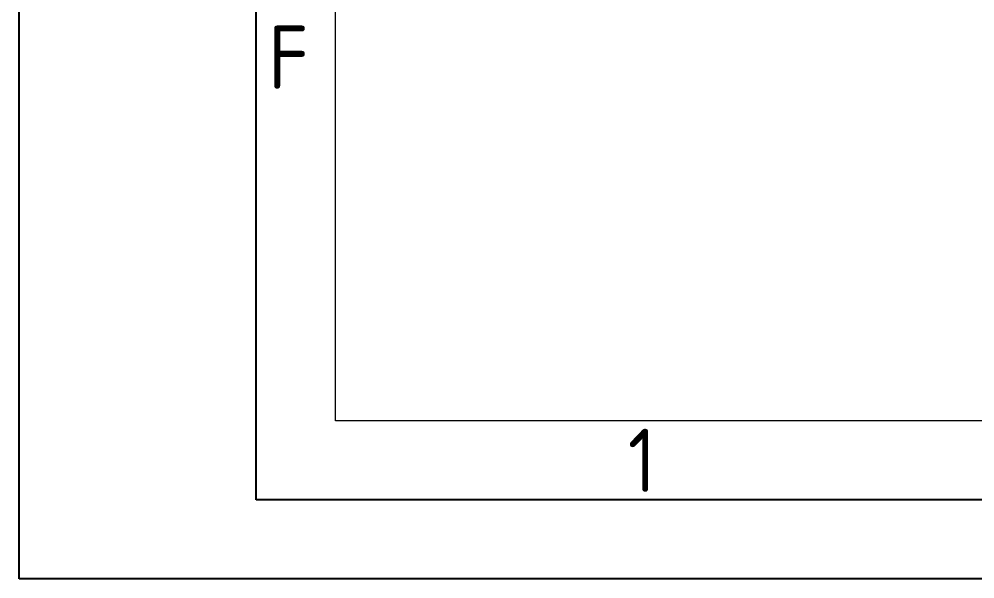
# Model space of a CAD drawing. Header units: millimetres. Extents: x 11314 to 23260, y 1528 to 5686.
# Drawn here: x 12059 to 12905, y 1528 to 2024 of the extents above; entities that cross this region are included whole.
import ezdxf

# ---------------------------------------------------------------- set-up
doc = ezdxf.new("R2010")
doc.units = ezdxf.units.MM
doc.layers.add('AM_BOR', color=7, linetype='Continuous', lineweight=50)
doc.styles.get("Standard").update_dxf_attribs({"font": 'ISOCP.SHX', "bigfont": 'gbcbig.shx'})

# ---------------------------------------------------------------- blocks, each defined once
blk = doc.blocks.new('JG-A3')
at = {"layer": 'AM_BOR', "color": 1, "lineweight": 25}
for p, q in [((0, 0), (0, 297)), ((15, 5), (15, 292)), ((415, 5), (15, 5)), ((420, 0), (0, 0))]:
    blk.add_line(p, q, dxfattribs=at)
at = {"layer": 'AM_BOR', "color": 50, "lineweight": 20}
for p, q in [((20, 10), (20, 287)), ((410, 10), (20, 10))]:
    blk.add_line(p, q, dxfattribs=at)
at = {"layer": 'AM_BOR', "color": 1, "lineweight": 25}
for s, p in [('F', (15.75, 31)), ('1', (38.5, 5.5))]:
    blk.add_text(s, height=4, dxfattribs=at).set_placement(p)

msp = doc.modelspace()

# ---------------------------------------------------------------- block references
at = {"lineweight": 0, "xscale": 14, "yscale": 14, "zscale": 14}
msp.add_blockref('JG-A3', (12058.9465, 1527.7504), dxfattribs=at)

doc.saveas('drawing.dxf')
